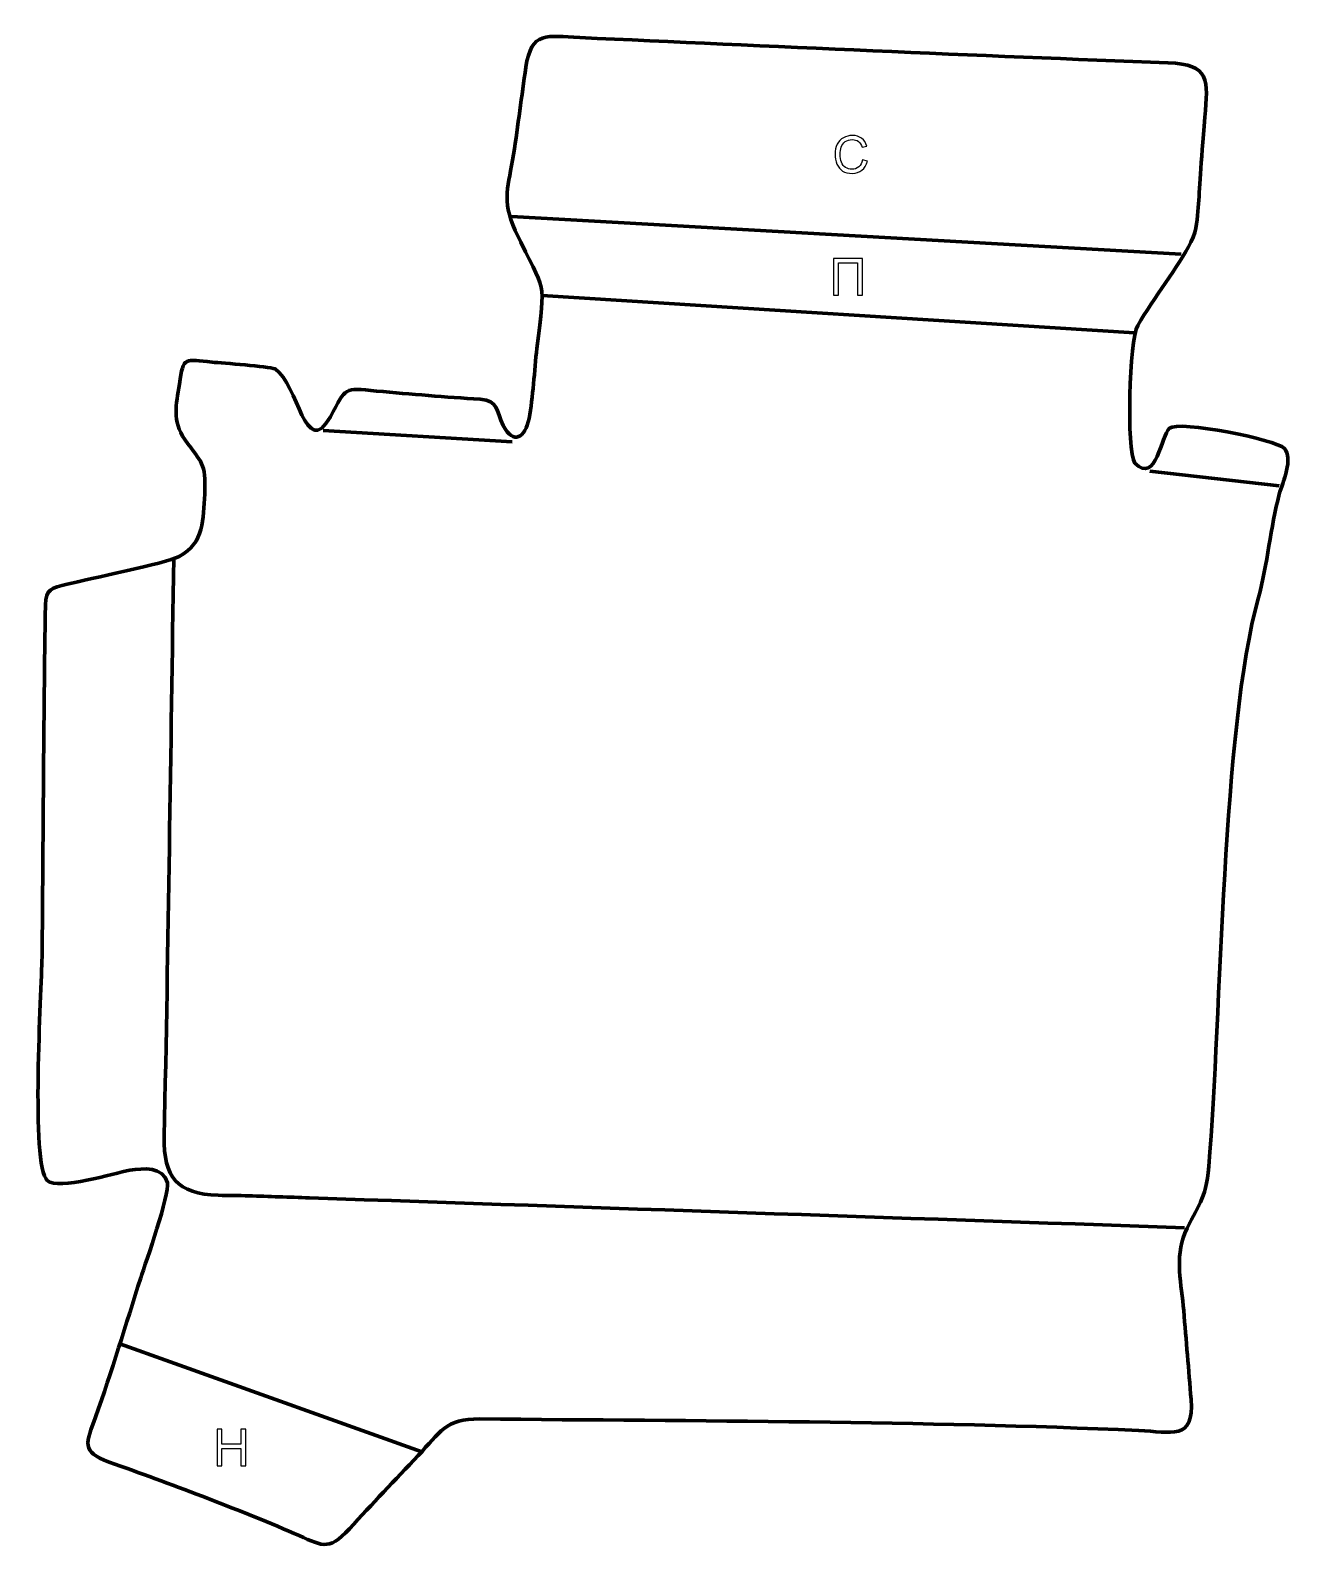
# Model space of a CAD drawing. Header units: millimetres. Extents: x -760 to -134, y -64 to 690.
import ezdxf

# ---------------------------------------------------------------- set-up
doc = ezdxf.new("R2010")
doc.units = ezdxf.units.MM
doc.header["$MEASUREMENT"] = 0
doc.layers.add('layer 2', color=7, linetype='Continuous')
doc.layers.add('layer 3', color=7, linetype='Continuous')

msp = doc.modelspace()

# ---------------------------------------------------------------- linework, layer by layer
at = {"layer": 'layer 2', "color": 142}
for points, knots in [([(-347.4415, 625.7322), (-347.4415, 625.7322), (-345.0285, 625.1226), (-345.0285, 625.1226), (-345.0285, 625.1226), (-345.5323, 623.1457), (-346.4382, 621.6428), (-347.7463, 620.6057), (-347.7463, 620.6057), (-349.0544, 619.5685), (-350.6546, 619.0478), (-352.5469, 619.0478), (-352.5469, 619.0478), (-354.5027, 619.0478), (-356.0944, 619.4457), (-357.3221, 620.2458), (-357.3221, 620.2458), (-358.5498, 621.0417), (-359.4811, 622.1974), (-360.1203, 623.7087), (-360.1203, 623.7087), (-360.7596, 625.2242), (-361.0813, 626.8456), (-361.0813, 628.5813), (-361.0813, 628.5813), (-361.0813, 630.4736), (-360.7215, 632.1246), (-359.9976, 633.5343), (-359.9976, 633.5343), (-359.2737, 634.944), (-358.245, 636.015), (-356.9115, 636.7474), (-356.9115, 636.7474), (-355.578, 637.4797), (-354.109, 637.8438), (-352.5088, 637.8438), (-352.5088, 637.8438), (-350.6885, 637.8438), (-349.1602, 637.3824), (-347.9241, 636.4553), (-347.9241, 636.4553), (-346.6837, 635.5282), (-345.8201, 634.2285), (-345.3333, 632.5521), (-345.3333, 632.5521), (-345.3333, 632.5521), (-347.6955, 631.9933), (-347.6955, 631.9933), (-347.6955, 631.9933), (-348.1146, 633.3141), (-348.7284, 634.2793), (-349.5285, 634.8805), (-349.5285, 634.8805), (-350.3286, 635.4858), (-351.3362, 635.7864), (-352.5511, 635.7864), (-352.5511, 635.7864), (-353.9439, 635.7864), (-355.1123, 635.452), (-356.0479, 634.7831), (-356.0479, 634.7831), (-356.9834, 634.1142), (-357.6438, 633.2125), (-358.0206, 632.0865), (-358.0206, 632.0865), (-358.4016, 630.9562), (-358.5921, 629.792), (-358.5921, 628.594), (-358.5921, 628.594), (-358.5921, 627.0488), (-358.3677, 625.6984), (-357.919, 624.5469), (-357.919, 624.5469), (-357.4703, 623.3912), (-356.7718, 622.5318), (-355.8235, 621.9603), (-355.8235, 621.9603), (-354.8752, 621.3888), (-353.8508, 621.1052), (-352.7459, 621.1052), (-352.7459, 621.1052), (-351.3997, 621.1052), (-350.2651, 621.4947), (-349.3338, 622.2694), (-349.3338, 622.2694), (-348.4025, 623.0483), (-347.7717, 624.1998), (-347.4415, 625.7322)], [0, 0, 0, 0, 0.04347826, 0.04347826, 0.04347826, 0.04347826, 0.08695652, 0.08695652, 0.08695652, 0.08695652, 0.13043478, 0.13043478, 0.13043478, 0.13043478, 0.17391304, 0.17391304, 0.17391304, 0.17391304, 0.2173913, 0.2173913, 0.2173913, 0.2173913, 0.26086957, 0.26086957, 0.26086957, 0.26086957, 0.30434783, 0.30434783, 0.30434783, 0.30434783, 0.34782609, 0.34782609, 0.34782609, 0.34782609, 0.39130435, 0.39130435, 0.39130435, 0.39130435, 0.43478261, 0.43478261, 0.43478261, 0.43478261, 0.47826087, 0.47826087, 0.47826087, 0.47826087, 0.52173913, 0.52173913, 0.52173913, 0.52173913, 0.56521739, 0.56521739, 0.56521739, 0.56521739, 0.60869565, 0.60869565, 0.60869565, 0.60869565, 0.65217391, 0.65217391, 0.65217391, 0.65217391, 0.69565217, 0.69565217, 0.69565217, 0.69565217, 0.73913043, 0.73913043, 0.73913043, 0.73913043, 0.7826087, 0.7826087, 0.7826087, 0.7826087, 0.82608696, 0.82608696, 0.82608696, 0.82608696, 0.86956522, 0.86956522, 0.86956522, 0.86956522, 0.91304348, 0.91304348, 0.91304348, 0.91304348, 1, 1, 1, 1]), ([(-361.7798, 576.9494), (-361.7798, 576.9494), (-347.505, 576.9494), (-347.505, 576.9494), (-347.505, 576.9494), (-347.505, 576.9494), (-347.505, 558.763), (-347.505, 558.763), (-347.505, 558.763), (-347.505, 558.763), (-349.918, 558.763), (-349.918, 558.763), (-349.918, 558.763), (-349.918, 558.763), (-349.918, 574.8158), (-349.918, 574.8158), (-349.918, 574.8158), (-349.918, 574.8158), (-359.3668, 574.8158), (-359.3668, 574.8158), (-359.3668, 574.8158), (-359.3668, 574.8158), (-359.3668, 558.763), (-359.3668, 558.763), (-359.3668, 558.763), (-359.3668, 558.763), (-361.7798, 558.763), (-361.7798, 558.763), (-361.7798, 558.763), (-361.7798, 558.763), (-361.7798, 576.9494), (-361.7798, 576.9494)], [0, 0, 0, 0, 0.11111111, 0.11111111, 0.11111111, 0.11111111, 0.22222222, 0.22222222, 0.22222222, 0.22222222, 0.33333333, 0.33333333, 0.33333333, 0.33333333, 0.44444444, 0.44444444, 0.44444444, 0.44444444, 0.55555556, 0.55555556, 0.55555556, 0.55555556, 0.66666667, 0.66666667, 0.66666667, 0.66666667, 0.77777778, 0.77777778, 0.77777778, 0.77777778, 1, 1, 1, 1]), ([(-667.2158, -21.204), (-667.2158, -21.204), (-667.2158, -3.0176), (-667.2158, -3.0176), (-667.2158, -3.0176), (-667.2158, -3.0176), (-664.8028, -3.0176), (-664.8028, -3.0176), (-664.8028, -3.0176), (-664.8028, -3.0176), (-664.8028, -10.5106), (-664.8028, -10.5106), (-664.8028, -10.5106), (-664.8028, -10.5106), (-655.4048, -10.5106), (-655.4048, -10.5106), (-655.4048, -10.5106), (-655.4048, -10.5106), (-655.4048, -3.0176), (-655.4048, -3.0176), (-655.4048, -3.0176), (-655.4048, -3.0176), (-652.9918, -3.0176), (-652.9918, -3.0176), (-652.9918, -3.0176), (-652.9918, -3.0176), (-652.9918, -21.204), (-652.9918, -21.204), (-652.9918, -21.204), (-652.9918, -21.204), (-655.4048, -21.204), (-655.4048, -21.204), (-655.4048, -21.204), (-655.4048, -21.204), (-655.4048, -12.6442), (-655.4048, -12.6442), (-655.4048, -12.6442), (-655.4048, -12.6442), (-664.8028, -12.6442), (-664.8028, -12.6442), (-664.8028, -12.6442), (-664.8028, -12.6442), (-664.8028, -21.204), (-664.8028, -21.204), (-664.8028, -21.204), (-664.8028, -21.204), (-667.2158, -21.204), (-667.2158, -21.204)], [0, 0, 0, 0, 0.07692308, 0.07692308, 0.07692308, 0.07692308, 0.15384615, 0.15384615, 0.15384615, 0.15384615, 0.23076923, 0.23076923, 0.23076923, 0.23076923, 0.30769231, 0.30769231, 0.30769231, 0.30769231, 0.38461538, 0.38461538, 0.38461538, 0.38461538, 0.46153846, 0.46153846, 0.46153846, 0.46153846, 0.53846154, 0.53846154, 0.53846154, 0.53846154, 0.61538462, 0.61538462, 0.61538462, 0.61538462, 0.69230769, 0.69230769, 0.69230769, 0.69230769, 0.76923077, 0.76923077, 0.76923077, 0.76923077, 0.84615385, 0.84615385, 0.84615385, 0.84615385, 1, 1, 1, 1])]:
    msp.add_open_spline(points, degree=3, knots=knots, dxfattribs=at)
at = {"layer": 'layer 2', "color": 142, "lineweight": 158}
for points in [[(-521.3348, 597.6884), (-521.3348, 597.6884), (-189.679, 579.0352), (-189.679, 579.0352)], [(-506.2329, 558.5132), (-506.2329, 558.5132), (-212.7545, 540.0101), (-212.7545, 540.0101)], [(-614.6008, 491.6565), (-614.6008, 491.6565), (-520.9382, 486.1002), (-520.9382, 486.1002)], [(-205.2237, 471.6143), (-205.2237, 471.6143), (-141.0621, 464.3382), (-141.0621, 464.3382)], [(-715.3297, 39.2822), (-715.3297, 39.2822), (-565.8176, -14.1735), (-565.8176, -14.1735)]]:
    msp.add_open_spline(points, degree=3, dxfattribs=at)
msp.add_open_spline([(-688.633, 428.2349), (-690.1721, 332.8252), (-691.3218, 237.2814), (-693.3873, 141.8947), (-693.3873, 141.8947), (-693.824, 121.7261), (-686.9235, 113.5747), (-666.6302, 112.8365), (-666.6302, 112.8365), (-661.5728, 112.6525), (-656.5156, 112.7276), (-651.4575, 112.5935), (-651.4575, 112.5935), (-641.459, 112.2516), (-631.4605, 111.9105), (-621.462, 111.569), (-621.462, 111.569), (-476.9833, 106.6346), (-332.5047, 101.7001), (-188.0261, 96.7657)], degree=3, knots=[0, 0, 0, 0, 0.16666667, 0.16666667, 0.16666667, 0.16666667, 0.33333333, 0.33333333, 0.33333333, 0.33333333, 0.5, 0.5, 0.5, 0.5, 0.66666667, 0.66666667, 0.66666667, 0.66666667, 1, 1, 1, 1], dxfattribs=at)
at = {"layer": 'layer 3', "color": 242, "lineweight": 158}
msp.add_open_spline([(-752.246, 405.2932), (-752.1203, 413.208), (-749.1155, 413.5823), (-741.3943, 415.5683), (-741.3943, 415.5683), (-730.6864, 418.284), (-692.8468, 425.7108), (-685.9443, 429.3421), (-685.9443, 429.3421), (-673.4014, 435.9407), (-674.1204, 447.81), (-673.307, 460.2174), (-673.307, 460.2174), (-672.8568, 476.6519), (-674.5645, 474.8837), (-683.1679, 487.2366), (-683.1679, 487.2366), (-689.6332, 496.5196), (-687.3834, 504.2673), (-685.8845, 514.6907), (-685.8845, 514.6907), (-683.8526, 528.8207), (-683.1908, 526.795), (-669.6549, 525.568), (-669.6549, 525.568), (-664.0545, 525.0574), (-642.1968, 523.484), (-638.4349, 522.2376), (-638.4349, 522.2376), (-627.1441, 514.7817), (-623.443, 476.6103), (-611.0232, 498.5066), (-611.0232, 498.5066), (-603.0037, 513.4756), (-604.748, 512.8139), (-588.2123, 511.2614), (-588.2123, 511.2614), (-570.9977, 509.6586), (-554.0661, 508.2956), (-536.8153, 507.1457), (-536.8153, 507.1457), (-527.6287, 506.5333), (-529.2564, 501.5688), (-525.4167, 494.136), (-525.4167, 494.136), (-520.3204, 484.2707), (-514.5681, 488.2231), (-512.6607, 497.645), (-512.6607, 497.645), (-510.6929, 508.1409), (-510.0145, 521.3672), (-508.7701, 532.3444), (-508.7701, 532.3444), (-504.5885, 568.5885), (-503.9308, 557.7042), (-519.4731, 590.7199), (-519.4731, 590.7199), (-526.5728, 606.4466), (-522.8207, 612.4576), (-520.3217, 628.4926), (-520.3217, 628.4926), (-518.0693, 642.9457), (-516.366, 657.2668), (-514.2471, 671.6494), (-514.2471, 671.6494), (-511.5621, 689.8749), (-503.7899, 687.0887), (-487.5428, 686.3511), (-487.5428, 686.3511), (-396.8097, 682.2317), (-288.1658, 677.1934), (-196.2268, 673.8712), (-196.2268, 673.8712), (-175.0691, 673.1067), (-176.3416, 665.2575), (-177.9332, 646.8977), (-177.9332, 646.8977), (-180.0628, 622.3308), (-180.2834, 611.5714), (-181.2846, 602.1064), (-181.2846, 602.1064), (-181.8514, 596.7486), (-181.4099, 591.8051), (-184.8238, 585.0068), (-184.8238, 585.0068), (-190.9207, 572.8657), (-203.4555, 557.1567), (-211.1441, 543.7543), (-211.1441, 543.7543), (-215.3086, 536.4949), (-216.9079, 481.8961), (-212.5762, 475.4739), (-212.5762, 475.4739), (-201.9125, 464.8837), (-199.4067, 489.3426), (-195.4952, 492.7887), (-195.4952, 492.7887), (-190.8599, 496.8725), (-142.5402, 487.2289), (-138.4696, 482.8096), (-138.4696, 482.8096), (-133.9645, 477.9184), (-139.4213, 466.0497), (-141.0328, 460.1331), (-141.0328, 460.1331), (-145.3349, 444.0033), (-146.8995, 425.1892), (-151.3786, 408.8946), (-151.3786, 408.8946), (-169.5323, 342.8523), (-169.549, 203.2975), (-175.9755, 127.0802), (-175.9755, 127.0802), (-177.4341, 109.7818), (-181.603, 108.1682), (-187.7549, 94.0012), (-187.7549, 94.0012), (-193.0078, 81.9045), (-189.408, 68.6717), (-188.3662, 55.6865), (-188.3662, 55.6865), (-187.2018, 41.0441), (-185.8708, 26.3293), (-184.7362, 11.7188), (-184.7362, 11.7188), (-183.1244, -9.0366), (-194.452, -4.3569), (-210.7151, -3.6497), (-210.7151, -3.6497), (-318.5914, 1.0411), (-428.7624, 0.9994), (-536.9679, 2.0335), (-536.9679, 2.0335), (-554.1546, 2.1978), (-556.6741, -4.5972), (-567.6255, -16.1101), (-567.6255, -16.1101), (-579.1794, -28.2415), (-590.3213, -39.9975), (-601.6496, -52.3625), (-601.6496, -52.3625), (-612.4447, -64.1455), (-615.4564, -60.4237), (-628.9411, -54.6615), (-628.9411, -54.6615), (-658.2911, -42.1197), (-690.6001, -29.9681), (-720.5983, -19.3188), (-720.5983, -19.3188), (-734.9516, -14.2234), (-731.9073, -9.8012), (-727.3961, 2.9087), (-727.3961, 2.9087), (-719.3863, 25.4757), (-712.3794, 49.0411), (-704.9961, 71.8808), (-704.9961, 71.8808), (-702.4398, 79.7552), (-690.655, 113.4035), (-691.7234, 119.0655), (-691.7234, 119.0655), (-694.0682, 127.1776), (-703.6031, 126.2425), (-710.4069, 125.242), (-710.4069, 125.242), (-718.0805, 123.8314), (-745.7473, 115.1062), (-751.2741, 120.169), (-751.2741, 120.169), (-759.6353, 127.8282), (-754.1558, 214.3005), (-753.8979, 230.8394), (-753.8979, 230.8394), (-753.2907, 288.9912), (-753.1561, 347.144), (-752.246, 405.2932)], degree=3, knots=[0, 0, 0, 0, 0.02222222, 0.02222222, 0.02222222, 0.02222222, 0.04444444, 0.04444444, 0.04444444, 0.04444444, 0.06666667, 0.06666667, 0.06666667, 0.06666667, 0.08888889, 0.08888889, 0.08888889, 0.08888889, 0.11111111, 0.11111111, 0.11111111, 0.11111111, 0.13333333, 0.13333333, 0.13333333, 0.13333333, 0.15555556, 0.15555556, 0.15555556, 0.15555556, 0.17777778, 0.17777778, 0.17777778, 0.17777778, 0.2, 0.2, 0.2, 0.2, 0.22222222, 0.22222222, 0.22222222, 0.22222222, 0.24444444, 0.24444444, 0.24444444, 0.24444444, 0.26666667, 0.26666667, 0.26666667, 0.26666667, 0.28888889, 0.28888889, 0.28888889, 0.28888889, 0.31111111, 0.31111111, 0.31111111, 0.31111111, 0.33333333, 0.33333333, 0.33333333, 0.33333333, 0.35555556, 0.35555556, 0.35555556, 0.35555556, 0.37777778, 0.37777778, 0.37777778, 0.37777778, 0.4, 0.4, 0.4, 0.4, 0.42222222, 0.42222222, 0.42222222, 0.42222222, 0.44444444, 0.44444444, 0.44444444, 0.44444444, 0.46666667, 0.46666667, 0.46666667, 0.46666667, 0.48888889, 0.48888889, 0.48888889, 0.48888889, 0.51111111, 0.51111111, 0.51111111, 0.51111111, 0.53333333, 0.53333333, 0.53333333, 0.53333333, 0.55555556, 0.55555556, 0.55555556, 0.55555556, 0.57777778, 0.57777778, 0.57777778, 0.57777778, 0.6, 0.6, 0.6, 0.6, 0.62222222, 0.62222222, 0.62222222, 0.62222222, 0.64444444, 0.64444444, 0.64444444, 0.64444444, 0.66666667, 0.66666667, 0.66666667, 0.66666667, 0.68888889, 0.68888889, 0.68888889, 0.68888889, 0.71111111, 0.71111111, 0.71111111, 0.71111111, 0.73333333, 0.73333333, 0.73333333, 0.73333333, 0.75555556, 0.75555556, 0.75555556, 0.75555556, 0.77777778, 0.77777778, 0.77777778, 0.77777778, 0.8, 0.8, 0.8, 0.8, 0.82222222, 0.82222222, 0.82222222, 0.82222222, 0.84444444, 0.84444444, 0.84444444, 0.84444444, 0.86666667, 0.86666667, 0.86666667, 0.86666667, 0.88888889, 0.88888889, 0.88888889, 0.88888889, 0.91111111, 0.91111111, 0.91111111, 0.91111111, 0.93333333, 0.93333333, 0.93333333, 0.93333333, 0.95555556, 0.95555556, 0.95555556, 0.95555556, 1, 1, 1, 1], dxfattribs=at)

doc.saveas('drawing.dxf')
